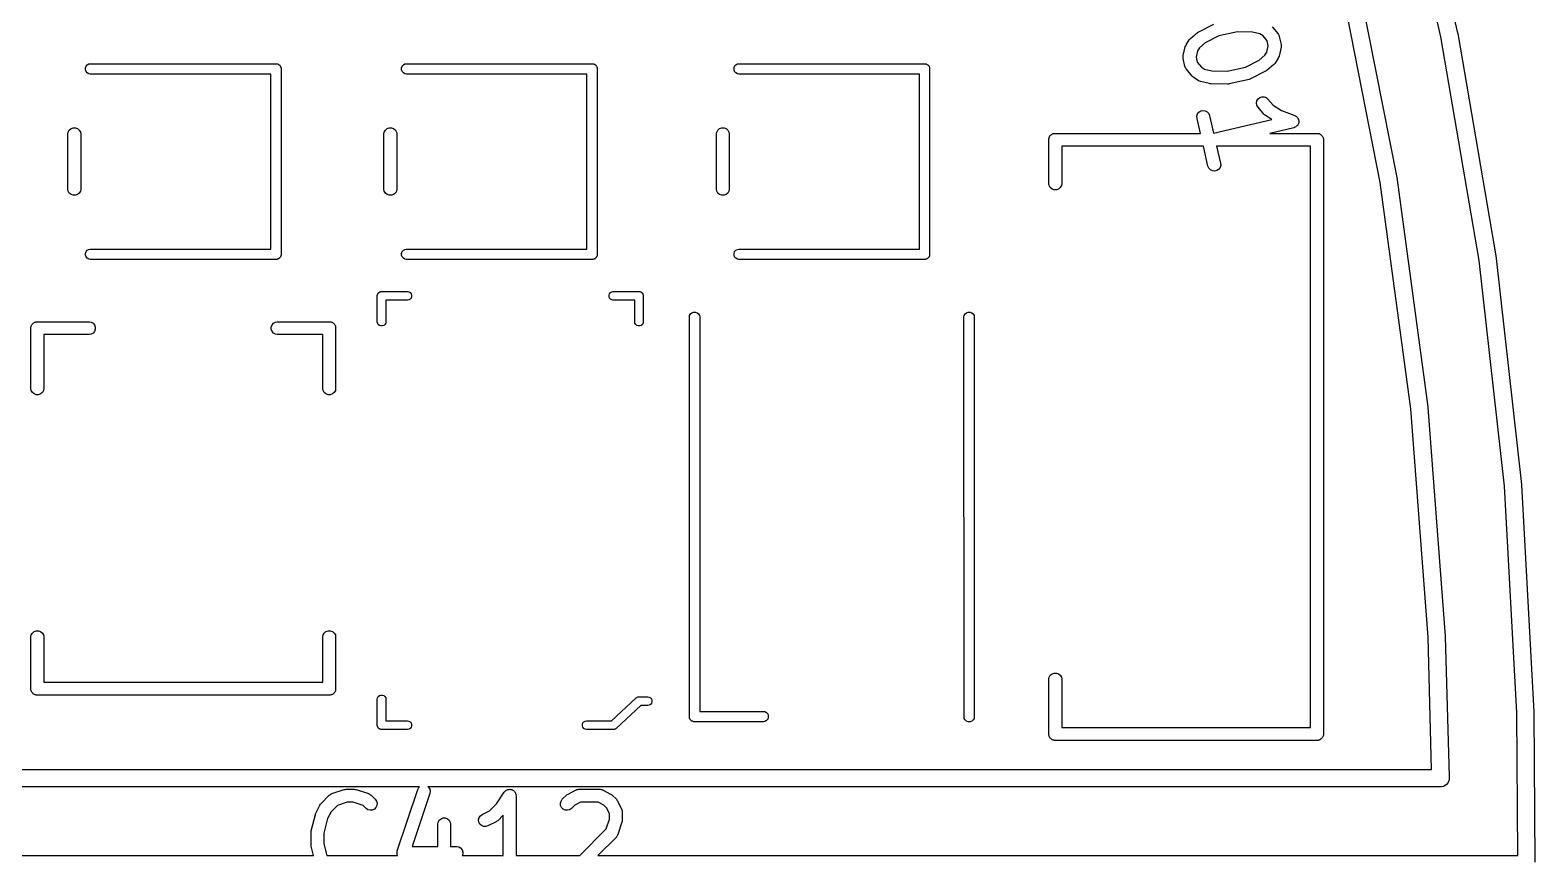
# Model space of a CAD drawing. Extents: x 124.8 to 165.4, y -111.5 to -63.1.
# Drawn here: x 147.82 to 165.35, y -99.82 to -90.16 of the extents above; entities that cross this region are included whole.
import ezdxf

# ---------------------------------------------------------------- set-up
doc = ezdxf.new("R2010")
doc.units = 0
doc.header["$MEASUREMENT"] = 0
doc.layers.add('BLACK', color=7, linetype='CONTINUOUS')

msp = doc.modelspace()

# ---------------------------------------------------------------- linework, layer by layer
at = {"layer": 'BLACK', "linetype": 'CONTINUOUS'}
for p, q in [((164.259, -90.2406), (163.813, -88.3102)), ((164.008, -88.2652), (164.454, -90.1983)), ((163.551, -91.9357), (163.037, -89.3216)), ((163.233, -89.2802), (163.748, -91.9)), ((161.438, -90.1825), (161.613, -90.0932)), ((161.29, -90.3345), (161.326, -90.2774)), ((161.326, -90.2774), (161.334, -90.2685)), ((161.334, -90.2685), (161.342, -90.2593)), ((161.342, -90.2593), (161.424, -90.1915)), ((161.424, -90.1915), (161.431, -90.1874)), ((161.431, -90.1874), (161.438, -90.1825)), ((161.673, -90.2311), (161.513, -90.3124)), ((161.887, -90.1816), (161.673, -90.2311)), ((162.065, -90.1849), (161.887, -90.1816)), ((162.149, -90.2051), (162.065, -90.1849)), ((162.186, -90.2279), (162.149, -90.2051)), ((162.234, -90.2869), (162.186, -90.2279)), ((162.248, -90.3452), (162.234, -90.2869)), ((162.293, -90.1229), (162.361, -90.205)), ((162.361, -90.205), (162.363, -90.2088)), ((162.363, -90.2088), (162.366, -90.2119)), ((162.366, -90.2119), (162.37, -90.22)), ((162.37, -90.22), (162.374, -90.2277)), ((162.374, -90.2277), (162.375, -90.2319)), ((162.375, -90.2319), (162.376, -90.2359)), ((162.376, -90.2359), (162.398, -90.3287)), ((164.705, -92.8461), (164.259, -90.2406)), ((164.454, -90.1983), (164.455, -90.2014)), ((164.455, -90.2014), (164.455, -90.2027)), ((164.455, -90.2027), (164.455, -90.204)), ((164.455, -90.204), (164.902, -92.8152)), ((161.255, -90.4686), (161.256, -90.4645)), ((161.255, -90.4774), (161.255, -90.4686)), ((161.256, -90.4601), (161.281, -90.3566)), ((161.256, -90.4645), (161.256, -90.4601)), ((161.281, -90.3566), (161.286, -90.3456)), ((161.286, -90.3456), (161.29, -90.3345)), ((161.424, -90.4037), (161.406, -90.4781)), ((161.447, -90.3672), (161.424, -90.4037)), ((161.513, -90.3124), (161.447, -90.3672)), ((162.141, -90.511), (162.207, -90.4561)), ((162.207, -90.4561), (162.23, -90.4197)), ((162.23, -90.4197), (162.248, -90.3452)), ((162.373, -90.4667), (162.368, -90.4777)), ((162.398, -90.3632), (162.373, -90.4667)), ((162.398, -90.3287), (162.398, -90.333)), ((162.398, -90.333), (162.399, -90.3372)), ((162.399, -90.3547), (162.398, -90.3589)), ((162.398, -90.3589), (162.398, -90.3632)), ((162.399, -90.3372), (162.399, -90.346)), ((162.399, -90.346), (162.399, -90.3547)), ((148.467, -90.6039), (148.474, -90.584)), ((148.467, -90.6251), (148.467, -90.6039)), ((148.474, -90.645), (148.467, -90.6251)), ((148.474, -90.584), (148.487, -90.5678)), ((148.487, -90.6612), (148.474, -90.645)), ((148.487, -90.5678), (148.506, -90.5572)), ((148.506, -90.5572), (148.521, -90.5545)), ((148.521, -90.5545), (150.691, -90.5545)), ((150.691, -90.5545), (150.696, -90.5545)), ((150.691, -90.5545), (150.691, -90.5545)), ((150.696, -90.5545), (150.701, -90.5563)), ((150.701, -90.5563), (150.706, -90.5572)), ((150.706, -90.5572), (150.711, -90.5599)), ((150.711, -90.5599), (150.716, -90.5617)), ((150.716, -90.5617), (150.72, -90.5652)), ((150.72, -90.5652), (150.725, -90.5678)), ((150.725, -90.5678), (150.728, -90.5719)), ((150.728, -90.5719), (150.732, -90.5753)), ((150.732, -90.5753), (150.735, -90.58)), ((150.735, -90.58), (150.738, -90.584)), ((150.738, -90.584), (150.74, -90.589)), ((150.74, -90.589), (150.743, -90.5937)), ((150.743, -90.5937), (150.744, -90.5989)), ((150.744, -90.5989), (150.745, -90.6039)), ((150.745, -90.6039), (150.745, -90.6092)), ((150.745, -90.6092), (150.745, -90.6093)), ((150.745, -90.6093), (150.745, -92.7787)), ((152.15, -90.6039), (152.157, -90.584)), ((152.15, -90.6251), (152.15, -90.6039)), ((152.157, -90.645), (152.15, -90.6251)), ((152.157, -90.584), (152.17, -90.5678)), ((152.17, -90.6612), (152.157, -90.645)), ((152.17, -90.5678), (152.189, -90.5572)), ((152.189, -90.5572), (152.204, -90.5545)), ((152.204, -90.5545), (154.374, -90.5545)), ((154.374, -90.5545), (154.379, -90.5545)), ((154.374, -90.5545), (154.374, -90.5545)), ((154.379, -90.5545), (154.384, -90.5563)), ((154.384, -90.5563), (154.389, -90.5572)), ((154.389, -90.5572), (154.394, -90.5599)), ((154.394, -90.5599), (154.399, -90.5617)), ((154.399, -90.5617), (154.403, -90.5652)), ((154.403, -90.5652), (154.408, -90.5678)), ((154.408, -90.5678), (154.411, -90.5719)), ((154.411, -90.5719), (154.415, -90.5753)), ((154.415, -90.5753), (154.418, -90.58)), ((154.418, -90.58), (154.421, -90.584)), ((154.421, -90.584), (154.423, -90.589)), ((154.423, -90.589), (154.426, -90.5937)), ((154.426, -90.5937), (154.427, -90.5989)), ((154.427, -90.5989), (154.428, -90.6039)), ((154.428, -90.6039), (154.428, -90.6092)), ((154.428, -90.6092), (154.428, -90.6093)), ((154.428, -90.6093), (154.428, -92.7787)), ((156.023, -90.6039), (156.03, -90.584)), ((156.023, -90.6251), (156.023, -90.6039)), ((156.03, -90.645), (156.023, -90.6251)), ((156.03, -90.584), (156.044, -90.5678)), ((156.044, -90.6612), (156.03, -90.645)), ((156.044, -90.5678), (156.062, -90.5572)), ((156.062, -90.5572), (156.078, -90.5545)), ((156.078, -90.5545), (158.247, -90.5545)), ((158.247, -90.5545), (158.253, -90.5545)), ((158.247, -90.5545), (158.247, -90.5545)), ((158.253, -90.5545), (158.258, -90.5563)), ((158.258, -90.5563), (158.263, -90.5572)), ((158.263, -90.5572), (158.267, -90.5599)), ((158.267, -90.5599), (158.272, -90.5617)), ((158.272, -90.5617), (158.277, -90.5652)), ((158.277, -90.5652), (158.281, -90.5678)), ((158.281, -90.5678), (158.285, -90.5719)), ((158.285, -90.5719), (158.289, -90.5753)), ((158.289, -90.5753), (158.291, -90.58)), ((158.291, -90.58), (158.295, -90.584)), ((158.295, -90.584), (158.297, -90.589)), ((158.297, -90.589), (158.299, -90.5937)), ((158.299, -90.5937), (158.3, -90.5989)), ((158.3, -90.5989), (158.302, -90.6039)), ((158.302, -90.6039), (158.302, -90.6092)), ((158.302, -90.6092), (158.302, -90.6093)), ((158.302, -90.6093), (158.302, -92.7787)), ((161.255, -90.4861), (161.255, -90.4774)), ((161.256, -90.4903), (161.255, -90.4861)), ((161.256, -90.4946), (161.256, -90.4903)), ((161.277, -90.5874), (161.256, -90.4946)), ((161.279, -90.5914), (161.277, -90.5874)), ((161.28, -90.5957), (161.279, -90.5914)), ((161.284, -90.6033), (161.28, -90.5957)), ((161.288, -90.6114), (161.284, -90.6033)), ((161.291, -90.6145), (161.288, -90.6114)), ((161.293, -90.6183), (161.291, -90.6145)), ((161.36, -90.7004), (161.293, -90.6183)), ((161.406, -90.4781), (161.42, -90.5364)), ((161.42, -90.5364), (161.468, -90.5955)), ((161.468, -90.5955), (161.505, -90.6183)), ((161.505, -90.6183), (161.589, -90.6384)), ((161.589, -90.6384), (161.767, -90.6417)), ((161.767, -90.6417), (161.981, -90.5923)), ((161.981, -90.5923), (162.141, -90.511)), ((162.216, -90.6408), (162.041, -90.7301)), ((162.223, -90.6359), (162.216, -90.6408)), ((162.23, -90.6318), (162.223, -90.6359)), ((162.312, -90.564), (162.23, -90.6318)), ((162.32, -90.5549), (162.312, -90.564)), ((162.328, -90.546), (162.32, -90.5549)), ((162.363, -90.4888), (162.328, -90.546)), ((162.368, -90.4777), (162.363, -90.4888)), ((148.506, -90.6718), (148.487, -90.6612)), ((148.521, -90.6745), (148.506, -90.6718)), ((150.625, -90.6745), (148.521, -90.6745)), ((150.626, -92.7135), (150.625, -90.6745)), ((152.189, -90.6718), (152.17, -90.6612)), ((152.204, -90.6745), (152.189, -90.6718)), ((154.308, -90.6745), (152.204, -90.6745)), ((154.309, -92.7135), (154.308, -90.6745)), ((156.062, -90.6718), (156.044, -90.6612)), ((156.078, -90.6745), (156.062, -90.6718)), ((158.182, -90.6745), (156.078, -90.6745)), ((158.182, -92.7135), (158.182, -90.6745)), ((161.37, -90.7082), (161.36, -90.7004)), ((161.379, -90.7162), (161.37, -90.7082)), ((161.436, -90.7519), (161.379, -90.7162)), ((161.447, -90.7564), (161.436, -90.7519)), ((161.458, -90.7612), (161.447, -90.7564)), ((161.561, -90.7862), (161.458, -90.7612)), ((161.57, -90.7867), (161.561, -90.7862)), ((161.578, -90.7883), (161.57, -90.7867)), ((161.774, -90.7918), (161.578, -90.7883)), ((161.783, -90.7904), (161.774, -90.7918)), ((161.792, -90.7899), (161.783, -90.7904)), ((162.024, -90.7364), (161.792, -90.7899)), ((162.033, -90.7328), (162.024, -90.7364)), ((162.041, -90.7301), (162.033, -90.7328)), ((162.111, -91.0125), (162.115, -90.9869)), ((162.115, -90.9869), (162.129, -90.9644)), ((162.129, -90.9644), (162.149, -90.9478)), ((162.149, -90.9478), (162.173, -90.9391)), ((162.173, -90.9391), (162.199, -90.9393)), ((162.199, -90.9393), (162.224, -90.9484)), ((162.224, -90.9484), (162.244, -90.9653)), ((162.244, -90.9653), (162.304, -91.038)), ((161.415, -91.1646), (161.423, -91.1397)), ((161.417, -91.1906), (161.415, -91.1646)), ((161.423, -91.1397), (161.439, -91.1189)), ((161.439, -91.1189), (161.46, -91.1047)), ((161.46, -91.1047), (161.486, -91.0988)), ((161.486, -91.0988), (161.512, -91.102)), ((161.512, -91.102), (161.535, -91.1138)), ((161.535, -91.1138), (161.553, -91.1329)), ((161.553, -91.1329), (161.563, -91.1568)), ((161.563, -91.1568), (161.61, -91.3622)), ((162.115, -91.0382), (162.111, -91.0125)), ((162.128, -91.0608), (162.115, -91.0382)), ((162.196, -91.1429), (162.128, -91.0608)), ((162.205, -91.1507), (162.196, -91.1429)), ((162.214, -91.1587), (162.205, -91.1507)), ((162.289, -91.2055), (162.214, -91.1587)), ((162.304, -91.038), (162.401, -91.099)), ((162.401, -91.099), (162.555, -91.157)), ((162.555, -91.157), (162.558, -91.1591)), ((162.558, -91.1591), (162.562, -91.1603)), ((162.562, -91.1603), (162.57, -91.1657)), ((162.57, -91.1657), (162.577, -91.1703)), ((162.577, -91.1703), (162.58, -91.1735)), ((148.264, -91.3505), (148.278, -91.3275)), ((148.278, -91.3275), (148.298, -91.3105)), ((148.298, -91.3105), (148.323, -91.3015)), ((148.323, -91.3015), (148.349, -91.3015)), ((148.349, -91.3015), (148.374, -91.3105)), ((148.374, -91.3105), (148.394, -91.3275)), ((148.394, -91.3275), (148.408, -91.3505)), ((151.947, -91.3505), (151.961, -91.3275)), ((151.961, -91.3275), (151.981, -91.3105)), ((151.981, -91.3105), (152.006, -91.3015)), ((152.006, -91.3015), (152.032, -91.3015)), ((152.032, -91.3015), (152.057, -91.3105)), ((152.057, -91.3105), (152.077, -91.3275)), ((152.077, -91.3275), (152.091, -91.3505)), ((155.821, -91.3505), (155.834, -91.3275)), ((155.834, -91.3275), (155.854, -91.3105)), ((155.854, -91.3105), (155.879, -91.3015)), ((155.879, -91.3015), (155.906, -91.3015)), ((155.906, -91.3015), (155.931, -91.3105)), ((155.931, -91.3105), (155.951, -91.3275)), ((155.951, -91.3275), (155.964, -91.3505)), ((161.457, -91.365), (161.417, -91.1906)), ((161.61, -91.3622), (162.289, -91.2055)), ((162.545, -91.3002), (162.265, -91.365)), ((162.549, -91.2986), (162.545, -91.3002)), ((162.553, -91.2979), (162.549, -91.2986)), ((162.561, -91.2936), (162.553, -91.2979)), ((162.569, -91.2901), (162.561, -91.2936)), ((162.572, -91.2872), (162.569, -91.2901)), ((162.576, -91.2852), (162.572, -91.2872)), ((162.582, -91.2784), (162.576, -91.2852)), ((162.58, -91.1735), (162.583, -91.176)), ((162.588, -91.2723), (162.582, -91.2784)), ((162.583, -91.176), (162.588, -91.1835)), ((162.588, -91.1835), (162.594, -91.1904)), ((162.59, -91.2686), (162.588, -91.2723)), ((162.593, -91.2654), (162.59, -91.2686)), ((162.596, -91.2571), (162.593, -91.2654)), ((162.594, -91.1904), (162.595, -91.1944)), ((162.595, -91.1944), (162.597, -91.1979)), ((162.6, -91.2491), (162.596, -91.2571)), ((162.597, -91.1979), (162.599, -91.2066)), ((162.599, -91.2066), (162.602, -91.215)), ((162.601, -91.245), (162.6, -91.2491)), ((162.602, -91.2411), (162.601, -91.245)), ((162.602, -91.215), (162.602, -91.2192)), ((162.602, -91.2192), (162.603, -91.2232)), ((162.603, -91.2232), (162.602, -91.2321)), ((162.602, -91.2321), (162.602, -91.2411)), ((148.261, -91.3699), (148.264, -91.3505)), ((148.261, -92.0181), (148.261, -91.3699)), ((148.408, -91.3505), (148.411, -91.3699)), ((148.411, -91.3699), (148.411, -92.0181)), ((151.944, -91.3699), (151.947, -91.3505)), ((151.944, -92.0181), (151.944, -91.3699)), ((152.091, -91.3505), (152.094, -91.3699)), ((152.094, -91.3699), (152.094, -92.0181)), ((155.817, -91.3699), (155.821, -91.3505)), ((155.818, -92.0181), (155.817, -91.3699)), ((155.964, -91.3505), (155.968, -91.3699)), ((155.968, -91.3699), (155.968, -92.0181)), ((159.691, -91.4268), (159.693, -91.4205)), ((159.691, -91.4334), (159.691, -91.4268)), ((159.691, -91.9546), (159.691, -91.4334)), ((159.693, -91.4205), (159.694, -91.414)), ((159.694, -91.414), (159.698, -91.4082)), ((159.698, -91.4082), (159.7, -91.4019)), ((159.7, -91.4019), (159.704, -91.3968)), ((159.704, -91.3968), (159.708, -91.391)), ((159.708, -91.391), (159.713, -91.3868)), ((159.713, -91.3868), (159.717, -91.3817)), ((159.717, -91.3817), (159.723, -91.3783)), ((159.723, -91.3783), (159.728, -91.374)), ((159.728, -91.374), (159.734, -91.3718)), ((159.734, -91.3718), (159.74, -91.3684)), ((159.74, -91.3684), (159.747, -91.3673)), ((159.747, -91.3673), (159.753, -91.365)), ((159.753, -91.365), (159.759, -91.365)), ((159.759, -91.365), (159.759, -91.365)), ((159.759, -91.365), (161.457, -91.365)), ((161.492, -91.515), (159.841, -91.515)), ((159.841, -91.515), (159.841, -91.9546)), ((161.545, -91.7474), (161.492, -91.515)), ((162.739, -91.515), (161.645, -91.515)), ((161.645, -91.515), (161.691, -91.7136)), ((162.265, -91.365), (162.821, -91.365)), ((162.739, -98.2865), (162.739, -91.515)), ((162.821, -91.365), (162.821, -91.365)), ((162.821, -91.365), (162.827, -91.365)), ((162.827, -91.365), (162.833, -91.3673)), ((162.833, -91.3673), (162.84, -91.3684)), ((162.84, -91.3684), (162.846, -91.3718)), ((162.846, -91.3718), (162.852, -91.374)), ((162.852, -91.374), (162.857, -91.3783)), ((162.857, -91.3783), (162.863, -91.3817)), ((162.863, -91.3817), (162.867, -91.3868)), ((162.867, -91.3868), (162.872, -91.391)), ((162.872, -91.391), (162.876, -91.3968)), ((162.876, -91.3968), (162.88, -91.4019)), ((162.88, -91.4019), (162.882, -91.4082)), ((162.882, -91.4082), (162.886, -91.414)), ((162.886, -91.414), (162.887, -91.4205)), ((162.887, -91.4205), (162.889, -91.4268)), ((162.889, -91.4268), (162.889, -91.4334)), ((162.889, -91.4334), (162.889, -91.4334)), ((162.889, -91.4334), (162.889, -98.3681)), ((161.555, -91.7714), (161.545, -91.7474)), ((161.573, -91.7904), (161.555, -91.7714)), ((161.596, -91.8022), (161.573, -91.7904)), ((161.622, -91.8054), (161.596, -91.8022)), ((161.648, -91.7995), (161.622, -91.8054)), ((161.669, -91.7854), (161.648, -91.7995)), ((161.685, -91.7646), (161.669, -91.7854)), ((161.693, -91.7396), (161.685, -91.7646)), ((161.691, -91.7136), (161.693, -91.7396)), ((148.264, -92.0375), (148.261, -92.0181)), ((148.278, -92.0605), (148.264, -92.0375)), ((148.408, -92.0375), (148.394, -92.0605)), ((148.411, -92.0181), (148.408, -92.0375)), ((151.947, -92.0375), (151.944, -92.0181)), ((151.961, -92.0605), (151.947, -92.0375)), ((152.091, -92.0375), (152.077, -92.0605)), ((152.094, -92.0181), (152.091, -92.0375)), ((155.821, -92.0375), (155.818, -92.0181)), ((155.834, -92.0605), (155.821, -92.0375)), ((155.964, -92.0375), (155.951, -92.0605)), ((155.968, -92.0181), (155.964, -92.0375)), ((159.694, -91.974), (159.691, -91.9546)), ((159.708, -91.997), (159.694, -91.974)), ((159.728, -92.014), (159.708, -91.997)), ((159.753, -92.023), (159.728, -92.014)), ((159.779, -92.023), (159.753, -92.023)), ((159.804, -92.014), (159.779, -92.023)), ((159.824, -91.997), (159.804, -92.014)), ((159.838, -91.974), (159.824, -91.997)), ((159.841, -91.9546), (159.838, -91.974)), ((163.909, -94.5756), (163.551, -91.9357)), ((163.748, -91.9), (163.749, -91.9055)), ((163.749, -91.9055), (163.749, -91.9057)), ((163.749, -91.9057), (163.749, -91.9059)), ((163.749, -91.9059), (164.107, -94.5517)), ((148.298, -92.0775), (148.278, -92.0605)), ((148.323, -92.0865), (148.298, -92.0775)), ((148.349, -92.0865), (148.323, -92.0865)), ((148.374, -92.0775), (148.349, -92.0865)), ((148.394, -92.0605), (148.374, -92.0775)), ((151.981, -92.0775), (151.961, -92.0605)), ((152.006, -92.0865), (151.981, -92.0775)), ((152.032, -92.0865), (152.006, -92.0865)), ((152.057, -92.0775), (152.032, -92.0865)), ((152.077, -92.0605), (152.057, -92.0775)), ((155.854, -92.0775), (155.834, -92.0605)), ((155.879, -92.0865), (155.854, -92.0775)), ((155.906, -92.0865), (155.879, -92.0865)), ((155.931, -92.0775), (155.906, -92.0865)), ((155.951, -92.0605), (155.931, -92.0775)), ((148.467, -92.7629), (148.474, -92.743)), ((148.474, -92.743), (148.487, -92.7268)), ((148.487, -92.7268), (148.506, -92.7162)), ((148.506, -92.7162), (148.521, -92.7135)), ((148.521, -92.7135), (150.626, -92.7135)), ((152.15, -92.7629), (152.157, -92.743)), ((152.157, -92.743), (152.17, -92.7268)), ((152.17, -92.7268), (152.189, -92.7162)), ((152.189, -92.7162), (152.204, -92.7135)), ((152.204, -92.7135), (154.309, -92.7135)), ((156.023, -92.7629), (156.03, -92.743)), ((156.03, -92.743), (156.044, -92.7268)), ((156.044, -92.7268), (156.062, -92.7162)), ((156.062, -92.7162), (156.078, -92.7135)), ((156.078, -92.7135), (158.182, -92.7135)), ((148.467, -92.7841), (148.467, -92.7629)), ((148.474, -92.804), (148.467, -92.7841)), ((148.487, -92.8202), (148.474, -92.804)), ((148.506, -92.8308), (148.487, -92.8202)), ((148.521, -92.8335), (148.506, -92.8308)), ((150.691, -92.8335), (148.521, -92.8335)), ((150.696, -92.8335), (150.691, -92.8335)), ((150.691, -92.8335), (150.691, -92.8335)), ((150.701, -92.8317), (150.696, -92.8335)), ((150.706, -92.8308), (150.701, -92.8317)), ((150.711, -92.8281), (150.706, -92.8308)), ((150.716, -92.8263), (150.711, -92.8281)), ((150.72, -92.8228), (150.716, -92.8263)), ((150.725, -92.8202), (150.72, -92.8228)), ((150.728, -92.8161), (150.725, -92.8202)), ((150.732, -92.8127), (150.728, -92.8161)), ((150.735, -92.808), (150.732, -92.8127)), ((150.738, -92.804), (150.735, -92.808)), ((150.74, -92.799), (150.738, -92.804)), ((150.743, -92.7943), (150.74, -92.799)), ((150.744, -92.7891), (150.743, -92.7943)), ((150.745, -92.7841), (150.744, -92.7891)), ((150.745, -92.7787), (150.745, -92.7788)), ((150.745, -92.7788), (150.745, -92.7841)), ((152.15, -92.7841), (152.15, -92.7629)), ((152.157, -92.804), (152.15, -92.7841)), ((152.17, -92.8202), (152.157, -92.804)), ((152.189, -92.8308), (152.17, -92.8202)), ((152.204, -92.8335), (152.189, -92.8308)), ((154.374, -92.8335), (152.204, -92.8335)), ((154.379, -92.8335), (154.374, -92.8335)), ((154.374, -92.8335), (154.374, -92.8335)), ((154.384, -92.8317), (154.379, -92.8335)), ((154.389, -92.8308), (154.384, -92.8317)), ((154.394, -92.8281), (154.389, -92.8308)), ((154.399, -92.8263), (154.394, -92.8281)), ((154.403, -92.8228), (154.399, -92.8263)), ((154.408, -92.8202), (154.403, -92.8228)), ((154.411, -92.8161), (154.408, -92.8202)), ((154.415, -92.8127), (154.411, -92.8161)), ((154.418, -92.808), (154.415, -92.8127)), ((154.421, -92.804), (154.418, -92.808)), ((154.423, -92.799), (154.421, -92.804)), ((154.426, -92.7943), (154.423, -92.799)), ((154.427, -92.7891), (154.426, -92.7943)), ((154.428, -92.7841), (154.427, -92.7891)), ((154.428, -92.7787), (154.428, -92.7788)), ((154.428, -92.7788), (154.428, -92.7841)), ((156.023, -92.7841), (156.023, -92.7629)), ((156.03, -92.804), (156.023, -92.7841)), ((156.044, -92.8202), (156.03, -92.804)), ((156.062, -92.8308), (156.044, -92.8202)), ((156.078, -92.8335), (156.062, -92.8308)), ((158.247, -92.8335), (156.078, -92.8335)), ((158.253, -92.8335), (158.247, -92.8335)), ((158.247, -92.8335), (158.247, -92.8335)), ((158.258, -92.8317), (158.253, -92.8335)), ((158.263, -92.8308), (158.258, -92.8317)), ((158.267, -92.8281), (158.263, -92.8308)), ((158.272, -92.8263), (158.267, -92.8281)), ((158.277, -92.8228), (158.272, -92.8263)), ((158.281, -92.8202), (158.277, -92.8228)), ((158.285, -92.8161), (158.281, -92.8202)), ((158.289, -92.8127), (158.285, -92.8161)), ((158.291, -92.808), (158.289, -92.8127)), ((158.295, -92.804), (158.291, -92.808)), ((158.297, -92.799), (158.295, -92.804)), ((158.299, -92.7943), (158.297, -92.799)), ((158.3, -92.7891), (158.299, -92.7943)), ((158.302, -92.7841), (158.3, -92.7891)), ((158.302, -92.7787), (158.302, -92.7788)), ((158.302, -92.7788), (158.302, -92.7841)), ((165, -95.4729), (164.705, -92.8461)), ((164.902, -92.8152), (164.903, -92.8183)), ((164.903, -92.8183), (164.903, -92.8196)), ((164.903, -92.8196), (164.903, -92.8209)), ((164.903, -92.8209), (165.199, -95.4535)), ((151.866, -93.2492), (151.868, -93.245)), ((151.866, -93.2536), (151.866, -93.2492)), ((151.866, -93.5624), (151.866, -93.2536)), ((151.868, -93.2406), (151.871, -93.2368)), ((151.868, -93.245), (151.868, -93.2406)), ((151.871, -93.2368), (151.872, -93.2326)), ((151.872, -93.2326), (151.875, -93.2292)), ((151.875, -93.2292), (151.877, -93.2254)), ((151.877, -93.2254), (151.881, -93.2225)), ((151.881, -93.2225), (151.883, -93.2191)), ((151.883, -93.2191), (151.887, -93.2169)), ((151.887, -93.2169), (151.891, -93.214)), ((151.891, -93.214), (151.895, -93.2125)), ((151.895, -93.2125), (151.899, -93.2103)), ((151.899, -93.2103), (151.903, -93.2095)), ((151.903, -93.2095), (151.907, -93.208)), ((151.907, -93.208), (152.22, -93.208)), ((152.22, -93.208), (152.233, -93.2103)), ((152.233, -93.2103), (152.249, -93.2191)), ((152.249, -93.2191), (152.26, -93.2326)), ((152.26, -93.2326), (152.266, -93.2492)), ((152.266, -93.2668), (152.26, -93.2834)), ((152.266, -93.2492), (152.266, -93.2668)), ((154.566, -93.2492), (154.572, -93.2326)), ((154.566, -93.2668), (154.566, -93.2492)), ((154.572, -93.2834), (154.566, -93.2668)), ((154.572, -93.2326), (154.583, -93.2191)), ((154.583, -93.2191), (154.599, -93.2103)), ((154.599, -93.2103), (154.612, -93.208)), ((154.612, -93.208), (154.925, -93.208)), ((154.925, -93.208), (154.929, -93.2095)), ((154.929, -93.2095), (154.933, -93.2103)), ((154.933, -93.2103), (154.937, -93.2125)), ((154.937, -93.2125), (154.941, -93.214)), ((154.941, -93.214), (154.945, -93.2169)), ((154.945, -93.2169), (154.949, -93.2191)), ((154.949, -93.2191), (154.951, -93.2225)), ((154.951, -93.2225), (154.955, -93.2254)), ((154.955, -93.2254), (154.957, -93.2292)), ((154.957, -93.2292), (154.96, -93.2326)), ((154.96, -93.2326), (154.961, -93.2368)), ((154.961, -93.2368), (154.964, -93.2406)), ((154.964, -93.2406), (154.964, -93.245)), ((154.964, -93.245), (154.966, -93.2492)), ((154.966, -93.2492), (154.966, -93.5624)), ((152.22, -93.308), (151.966, -93.308)), ((151.966, -93.308), (151.966, -93.5624)), ((152.233, -93.3057), (152.22, -93.308)), ((152.249, -93.2969), (152.233, -93.3057)), ((152.26, -93.2834), (152.249, -93.2969)), ((154.583, -93.2969), (154.572, -93.2834)), ((154.599, -93.3057), (154.583, -93.2969)), ((154.612, -93.308), (154.599, -93.3057)), ((154.866, -93.308), (154.612, -93.308)), ((154.866, -93.5624), (154.866, -93.308)), ((155.532, -93.4552), (155.552, -93.448)), ((155.552, -93.448), (155.573, -93.448)), ((155.573, -93.448), (155.593, -93.4552)), ((158.732, -93.4552), (158.752, -93.448)), ((158.752, -93.448), (158.773, -93.448)), ((158.773, -93.448), (158.793, -93.4552)), ((147.831, -93.6208), (147.833, -93.6145)), ((147.831, -93.6274), (147.831, -93.6208)), ((147.833, -93.6145), (147.834, -93.608)), ((147.834, -93.608), (147.838, -93.6022)), ((147.838, -93.6022), (147.84, -93.5959)), ((147.84, -93.5959), (147.844, -93.5908)), ((147.844, -93.5908), (147.848, -93.585)), ((147.848, -93.585), (147.853, -93.5808)), ((147.853, -93.5808), (147.857, -93.5757)), ((147.857, -93.5757), (147.863, -93.5723)), ((147.863, -93.5723), (147.868, -93.568)), ((147.868, -93.568), (147.874, -93.5658)), ((147.874, -93.5658), (147.88, -93.5624)), ((147.88, -93.5624), (147.887, -93.5613)), ((147.887, -93.5613), (147.893, -93.559)), ((147.893, -93.559), (147.899, -93.559)), ((147.899, -93.559), (147.899, -93.559)), ((147.899, -93.559), (148.513, -93.559)), ((148.513, -93.559), (148.532, -93.5624)), ((148.532, -93.5624), (148.555, -93.5757)), ((148.555, -93.5757), (148.572, -93.5959)), ((148.572, -93.5959), (148.581, -93.6208)), ((148.581, -93.6208), (148.581, -93.6472)), ((150.631, -93.6208), (150.64, -93.5959)), ((150.631, -93.6472), (150.631, -93.6208)), ((150.64, -93.5959), (150.657, -93.5757)), ((150.657, -93.5757), (150.68, -93.5624)), ((150.68, -93.5624), (150.699, -93.559)), ((150.699, -93.559), (151.313, -93.559)), ((151.313, -93.559), (151.319, -93.559)), ((151.313, -93.559), (151.313, -93.559)), ((151.319, -93.559), (151.325, -93.5613)), ((151.325, -93.5613), (151.332, -93.5624)), ((151.332, -93.5624), (151.338, -93.5658)), ((151.338, -93.5658), (151.344, -93.568)), ((151.344, -93.568), (151.349, -93.5723)), ((151.349, -93.5723), (151.355, -93.5757)), ((151.355, -93.5757), (151.359, -93.5808)), ((151.359, -93.5808), (151.364, -93.585)), ((151.364, -93.585), (151.368, -93.5908)), ((151.368, -93.5908), (151.372, -93.5959)), ((151.372, -93.5959), (151.374, -93.6022)), ((151.374, -93.6022), (151.378, -93.608)), ((151.378, -93.608), (151.379, -93.6145)), ((151.379, -93.6145), (151.381, -93.6208)), ((151.381, -93.6208), (151.381, -93.6274)), ((151.868, -93.5754), (151.866, -93.5624)), ((151.877, -93.5906), (151.868, -93.5754)), ((151.891, -93.602), (151.877, -93.5906)), ((151.907, -93.608), (151.891, -93.602)), ((151.925, -93.608), (151.907, -93.608)), ((151.941, -93.602), (151.925, -93.608)), ((151.955, -93.5906), (151.941, -93.602)), ((151.964, -93.5754), (151.955, -93.5906)), ((151.966, -93.5624), (151.964, -93.5754)), ((154.868, -93.5754), (154.866, -93.5624)), ((154.877, -93.5906), (154.868, -93.5754)), ((154.891, -93.602), (154.877, -93.5906)), ((154.907, -93.608), (154.891, -93.602)), ((154.925, -93.608), (154.907, -93.608)), ((154.941, -93.602), (154.925, -93.608)), ((154.955, -93.5906), (154.941, -93.602)), ((154.964, -93.5754), (154.955, -93.5906)), ((154.966, -93.5624), (154.964, -93.5754)), ((155.502, -93.5028), (155.505, -93.4872)), ((155.503, -98.1474), (155.502, -93.5028)), ((155.505, -93.4872), (155.516, -93.4688)), ((155.516, -93.4688), (155.532, -93.4552)), ((155.593, -93.4552), (155.609, -93.4688)), ((155.609, -93.4688), (155.62, -93.4872)), ((155.62, -93.4872), (155.623, -93.5028)), ((155.623, -93.5028), (155.623, -98.098)), ((158.702, -93.5028), (158.705, -93.4872)), ((158.703, -98.1632), (158.702, -93.5028)), ((158.705, -93.4872), (158.716, -93.4688)), ((158.716, -93.4688), (158.732, -93.4552)), ((158.793, -93.4552), (158.809, -93.4688)), ((158.809, -93.4688), (158.82, -93.4872)), ((158.82, -93.4872), (158.822, -93.5028)), ((158.822, -93.5028), (158.822, -98.1632)), ((147.831, -94.3406), (147.831, -93.6274)), ((147.831, -93.6274), (147.831, -93.6274)), ((148.513, -93.709), (147.981, -93.709)), ((147.981, -93.709), (147.981, -94.3406)), ((148.532, -93.7056), (148.513, -93.709)), ((148.555, -93.6923), (148.532, -93.7056)), ((148.572, -93.6721), (148.555, -93.6923)), ((148.581, -93.6472), (148.572, -93.6721)), ((150.64, -93.6721), (150.631, -93.6472)), ((150.657, -93.6923), (150.64, -93.6721)), ((150.68, -93.7056), (150.657, -93.6923)), ((150.699, -93.709), (150.68, -93.7056)), ((151.231, -93.709), (150.699, -93.709)), ((151.231, -94.3406), (151.231, -93.709)), ((151.381, -93.6274), (151.381, -93.6274)), ((151.381, -93.6274), (151.381, -94.3406)), ((147.834, -94.36), (147.831, -94.3406)), ((147.848, -94.383), (147.834, -94.36)), ((147.868, -94.4), (147.848, -94.383)), ((147.893, -94.409), (147.868, -94.4)), ((147.919, -94.409), (147.893, -94.409)), ((147.944, -94.4), (147.919, -94.409)), ((147.964, -94.383), (147.944, -94.4)), ((147.978, -94.36), (147.964, -94.383)), ((147.981, -94.3406), (147.978, -94.36)), ((151.234, -94.36), (151.231, -94.3406)), ((151.248, -94.383), (151.234, -94.36)), ((151.268, -94.4), (151.248, -94.383)), ((151.293, -94.409), (151.268, -94.4)), ((151.319, -94.409), (151.293, -94.409)), ((151.344, -94.4), (151.319, -94.409)), ((151.364, -94.383), (151.344, -94.4)), ((151.378, -94.36), (151.364, -94.383)), ((151.381, -94.3406), (151.378, -94.36)), ((164.109, -97.2326), (163.909, -94.5756)), ((164.107, -94.5517), (164.108, -94.5572)), ((164.108, -94.5572), (164.108, -94.5574)), ((164.108, -94.5574), (164.108, -94.5576)), ((164.108, -94.5576), (164.309, -97.22)), ((165.143, -98.1129), (165, -95.4729)), ((165.199, -95.4535), (165.199, -95.4566)), ((165.199, -95.4566), (165.199, -95.4579)), ((165.199, -95.4579), (165.199, -95.4592)), ((165.199, -95.4592), (165.343, -98.1045)), ((147.831, -97.2274), (147.834, -97.208)), ((147.831, -97.8208), (147.831, -97.2274)), ((147.834, -97.208), (147.848, -97.185)), ((147.848, -97.185), (147.868, -97.168)), ((147.868, -97.168), (147.893, -97.159)), ((147.893, -97.159), (147.919, -97.159)), ((147.919, -97.159), (147.944, -97.168)), ((147.944, -97.168), (147.964, -97.185)), ((147.964, -97.185), (147.978, -97.208)), ((147.978, -97.208), (147.981, -97.2274)), ((147.981, -97.2274), (147.981, -97.759)), ((151.231, -97.2274), (151.234, -97.208)), ((151.231, -97.759), (151.231, -97.2274)), ((151.234, -97.208), (151.248, -97.185)), ((151.248, -97.185), (151.268, -97.168)), ((151.268, -97.168), (151.293, -97.159)), ((151.293, -97.159), (151.319, -97.159)), ((151.319, -97.159), (151.344, -97.168)), ((151.344, -97.168), (151.364, -97.185)), ((151.364, -97.185), (151.378, -97.208)), ((151.378, -97.208), (151.381, -97.2274)), ((151.381, -97.2274), (151.381, -97.8406)), ((164.151, -98.776), (164.109, -97.2326)), ((164.309, -97.22), (164.309, -97.2227)), ((164.309, -97.2227), (164.309, -97.2248)), ((164.309, -97.2248), (164.354, -98.8546)), ((159.728, -97.6605), (159.753, -97.6515)), ((159.753, -97.6515), (159.779, -97.6515)), ((159.779, -97.6515), (159.804, -97.6605)), ((147.831, -97.8472), (147.831, -97.8208)), ((147.981, -97.759), (151.231, -97.759)), ((159.691, -97.7199), (159.694, -97.7005)), ((159.691, -98.3681), (159.691, -97.7199)), ((159.694, -97.7005), (159.708, -97.6775)), ((159.708, -97.6775), (159.728, -97.6605)), ((159.804, -97.6605), (159.824, -97.6775)), ((159.824, -97.6775), (159.838, -97.7005)), ((159.838, -97.7005), (159.841, -97.7199)), ((159.841, -97.7199), (159.841, -98.2865)), ((147.833, -97.8535), (147.831, -97.8472)), ((147.834, -97.86), (147.833, -97.8535)), ((147.838, -97.8658), (147.834, -97.86)), ((147.84, -97.8721), (147.838, -97.8658)), ((147.844, -97.8772), (147.84, -97.8721)), ((147.848, -97.883), (147.844, -97.8772)), ((147.853, -97.8872), (147.848, -97.883)), ((147.857, -97.8923), (147.853, -97.8872)), ((147.863, -97.8957), (147.857, -97.8923)), ((147.868, -97.9), (147.863, -97.8957)), ((147.874, -97.9022), (147.868, -97.9)), ((147.88, -97.9056), (147.874, -97.9022)), ((147.887, -97.9067), (147.88, -97.9056)), ((147.893, -97.909), (147.887, -97.9067)), ((147.899, -97.909), (147.893, -97.909)), ((151.313, -97.909), (147.899, -97.909)), ((147.899, -97.909), (147.899, -97.909)), ((151.319, -97.909), (151.313, -97.909)), ((151.313, -97.909), (151.313, -97.909)), ((151.325, -97.9067), (151.319, -97.909)), ((151.332, -97.9056), (151.325, -97.9067)), ((151.338, -97.9022), (151.332, -97.9056)), ((151.344, -97.9), (151.338, -97.9022)), ((151.349, -97.8957), (151.344, -97.9)), ((151.355, -97.8923), (151.349, -97.8957)), ((151.359, -97.8872), (151.355, -97.8923)), ((151.364, -97.883), (151.359, -97.8872)), ((151.368, -97.8772), (151.364, -97.883)), ((151.372, -97.8721), (151.368, -97.8772)), ((151.374, -97.8658), (151.372, -97.8721)), ((151.378, -97.86), (151.374, -97.8658)), ((151.379, -97.8535), (151.378, -97.86)), ((151.381, -97.8472), (151.379, -97.8535)), ((151.381, -97.8406), (151.381, -97.8406)), ((151.381, -97.8406), (151.381, -97.8472)), ((151.866, -97.9536), (151.868, -97.9406)), ((151.866, -98.2492), (151.866, -97.9536)), ((151.868, -97.9406), (151.877, -97.9254)), ((151.877, -97.9254), (151.891, -97.914)), ((151.891, -97.914), (151.907, -97.908)), ((151.907, -97.908), (151.925, -97.908)), ((151.925, -97.908), (151.941, -97.914)), ((151.941, -97.914), (151.955, -97.9254)), ((151.955, -97.9254), (151.964, -97.9406)), ((151.964, -97.9406), (151.966, -97.9536)), ((151.966, -97.9536), (151.966, -98.208)), ((154.596, -98.208), (154.88, -97.9435)), ((154.88, -97.9435), (154.883, -97.9391)), ((154.883, -97.9391), (154.89, -97.9354)), ((154.89, -97.9354), (154.896, -97.9313)), ((154.896, -97.9313), (154.897, -97.931)), ((154.897, -97.931), (154.899, -97.9303)), ((154.899, -97.9303), (154.906, -97.929)), ((154.906, -97.929), (154.913, -97.9273)), ((154.913, -97.9273), (154.919, -97.928)), ((154.919, -97.928), (155.02, -97.928)), ((155.02, -97.928), (155.033, -97.9303)), ((155.033, -97.9303), (155.049, -97.9391)), ((155.049, -97.9391), (155.06, -97.9526)), ((155.06, -98.0034), (155.049, -98.0169)), ((155.06, -97.9526), (155.066, -97.9692)), ((155.066, -97.9868), (155.06, -98.0034)), ((155.066, -97.9692), (155.066, -97.9868)), ((154.936, -98.028), (154.652, -98.2925)), ((155.02, -98.028), (154.936, -98.028)), ((155.033, -98.0257), (155.02, -98.028)), ((155.049, -98.0169), (155.033, -98.0257)), ((155.503, -98.1686), (155.503, -98.1474)), ((155.504, -98.1736), (155.503, -98.1686)), ((155.505, -98.1788), (155.504, -98.1736)), ((155.508, -98.1834), (155.505, -98.1788)), ((155.51, -98.1885), (155.508, -98.1834)), ((155.623, -98.098), (156.368, -98.098)), ((156.368, -98.098), (156.383, -98.1007)), ((156.383, -98.1007), (156.402, -98.1113)), ((156.402, -98.1113), (156.415, -98.1275)), ((156.415, -98.1275), (156.422, -98.1474)), ((156.422, -98.1686), (156.415, -98.1885)), ((156.422, -98.1474), (156.422, -98.1686)), ((158.705, -98.1788), (158.703, -98.1632)), ((158.716, -98.1972), (158.705, -98.1788)), ((158.82, -98.1788), (158.809, -98.1972)), ((158.822, -98.1632), (158.82, -98.1788)), ((165.154, -99.776), (165.143, -98.1129)), ((165.343, -98.1045), (165.343, -98.1076)), ((165.343, -98.1076), (165.343, -98.1085)), ((165.343, -98.1085), (165.343, -98.1093)), ((165.343, -98.1093), (165.354, -99.8557)), ((151.866, -98.2668), (151.866, -98.2492)), ((151.868, -98.271), (151.866, -98.2668)), ((151.868, -98.2754), (151.868, -98.271)), ((151.871, -98.2792), (151.868, -98.2754)), ((151.872, -98.2834), (151.871, -98.2792)), ((151.875, -98.2868), (151.872, -98.2834)), ((151.877, -98.2906), (151.875, -98.2868)), ((151.881, -98.2935), (151.877, -98.2906)), ((151.883, -98.2969), (151.881, -98.2935)), ((151.887, -98.2991), (151.883, -98.2969)), ((151.891, -98.302), (151.887, -98.2991)), ((151.895, -98.3035), (151.891, -98.302)), ((151.899, -98.3057), (151.895, -98.3035)), ((151.903, -98.3065), (151.899, -98.3057)), ((151.907, -98.308), (151.903, -98.3065)), ((152.22, -98.308), (151.907, -98.308)), ((151.966, -98.208), (152.22, -98.208)), ((152.22, -98.208), (152.233, -98.2103)), ((152.233, -98.3057), (152.22, -98.308)), ((152.233, -98.2103), (152.249, -98.2191)), ((152.249, -98.2969), (152.233, -98.3057)), ((152.249, -98.2191), (152.26, -98.2326)), ((152.26, -98.2834), (152.249, -98.2969)), ((152.26, -98.2326), (152.266, -98.2492)), ((152.266, -98.2668), (152.26, -98.2834)), ((152.266, -98.2492), (152.266, -98.2668)), ((154.256, -98.2492), (154.262, -98.2326)), ((154.256, -98.2668), (154.256, -98.2492)), ((154.262, -98.2834), (154.256, -98.2668)), ((154.262, -98.2326), (154.273, -98.2191)), ((154.273, -98.2969), (154.262, -98.2834)), ((154.273, -98.2191), (154.289, -98.2103)), ((154.289, -98.3057), (154.273, -98.2969)), ((154.289, -98.2103), (154.302, -98.208)), ((154.302, -98.308), (154.289, -98.3057)), ((154.302, -98.208), (154.596, -98.208)), ((154.613, -98.308), (154.302, -98.308)), ((154.619, -98.3087), (154.613, -98.308)), ((154.626, -98.307), (154.619, -98.3087)), ((154.633, -98.3057), (154.626, -98.307)), ((154.635, -98.305), (154.633, -98.3057)), ((154.636, -98.3047), (154.635, -98.305)), ((154.642, -98.3007), (154.636, -98.3047)), ((154.649, -98.2969), (154.642, -98.3007)), ((154.652, -98.2925), (154.649, -98.2969)), ((155.513, -98.1925), (155.51, -98.1885)), ((155.516, -98.1972), (155.513, -98.1925)), ((155.52, -98.2006), (155.516, -98.1972)), ((155.523, -98.2047), (155.52, -98.2006)), ((155.528, -98.2073), (155.523, -98.2047)), ((155.532, -98.2108), (155.528, -98.2073)), ((155.537, -98.2126), (155.532, -98.2108)), ((155.542, -98.2153), (155.537, -98.2126)), ((155.547, -98.2162), (155.542, -98.2153)), ((155.552, -98.218), (155.547, -98.2162)), ((155.557, -98.218), (155.552, -98.218)), ((156.368, -98.218), (155.557, -98.218)), ((155.557, -98.218), (155.557, -98.218)), ((156.383, -98.2153), (156.368, -98.218)), ((156.402, -98.2047), (156.383, -98.2153)), ((156.415, -98.1885), (156.402, -98.2047)), ((158.732, -98.2108), (158.716, -98.1972)), ((158.752, -98.218), (158.732, -98.2108)), ((158.773, -98.218), (158.752, -98.218)), ((158.793, -98.2108), (158.773, -98.218)), ((158.809, -98.1972), (158.793, -98.2108)), ((159.841, -98.2865), (162.739, -98.2865)), ((159.691, -98.3747), (159.691, -98.3681)), ((159.691, -98.3681), (159.691, -98.3681)), ((159.693, -98.381), (159.691, -98.3747)), ((159.694, -98.3875), (159.693, -98.381)), ((159.698, -98.3933), (159.694, -98.3875)), ((159.7, -98.3996), (159.698, -98.3933)), ((159.704, -98.4047), (159.7, -98.3996)), ((159.708, -98.4105), (159.704, -98.4047)), ((159.713, -98.4147), (159.708, -98.4105)), ((159.717, -98.4198), (159.713, -98.4147)), ((159.723, -98.4232), (159.717, -98.4198)), ((159.728, -98.4275), (159.723, -98.4232)), ((159.734, -98.4297), (159.728, -98.4275)), ((159.74, -98.4331), (159.734, -98.4297)), ((159.747, -98.4342), (159.74, -98.4331)), ((159.753, -98.4365), (159.747, -98.4342)), ((159.759, -98.4365), (159.753, -98.4365)), ((162.821, -98.4365), (159.759, -98.4365)), ((159.759, -98.4365), (159.759, -98.4365)), ((162.827, -98.4365), (162.821, -98.4365)), ((162.821, -98.4365), (162.821, -98.4365)), ((162.833, -98.4342), (162.827, -98.4365)), ((162.84, -98.4331), (162.833, -98.4342)), ((162.846, -98.4297), (162.84, -98.4331)), ((162.852, -98.4275), (162.846, -98.4297)), ((162.857, -98.4232), (162.852, -98.4275)), ((162.863, -98.4198), (162.857, -98.4232)), ((162.867, -98.4147), (162.863, -98.4198)), ((162.872, -98.4105), (162.867, -98.4147)), ((162.876, -98.4047), (162.872, -98.4105)), ((162.88, -98.3996), (162.876, -98.4047)), ((162.882, -98.3933), (162.88, -98.3996)), ((162.886, -98.3875), (162.882, -98.3933)), ((162.887, -98.381), (162.886, -98.3875)), ((162.889, -98.3747), (162.887, -98.381)), ((162.889, -98.3681), (162.889, -98.3681)), ((162.889, -98.3681), (162.889, -98.3747)), ((126.056, -98.776), (164.151, -98.776)), ((164.354, -98.8546), (164.355, -98.8584)), ((164.355, -98.8584), (164.355, -98.8936)), ((152.36, -98.976), (126.016, -98.976)), ((151.321, -99.0643), (151.329, -99.0592)), ((151.329, -99.0592), (151.333, -99.0581)), ((151.333, -99.0581), (151.337, -99.056)), ((151.337, -99.056), (151.48, -99.0084)), ((151.48, -99.0084), (151.491, -99.0067)), ((151.491, -99.0067), (151.503, -99.0046)), ((151.503, -99.0046), (151.598, -99.0046)), ((151.598, -99.0046), (151.61, -99.0067)), ((151.61, -99.0067), (151.622, -99.0084)), ((151.622, -99.0084), (151.765, -99.056)), ((151.765, -99.056), (151.769, -99.0581)), ((151.769, -99.0581), (151.773, -99.0592)), ((151.773, -99.0592), (151.78, -99.0643)), ((152.099, -99.7225), (152.337, -99.0082)), ((152.479, -99.0557), (152.274, -99.6712)), ((152.337, -99.0082), (152.349, -98.9853)), ((152.349, -98.9853), (152.36, -98.976)), ((164.25, -98.976), (152.456, -98.976)), ((152.456, -98.976), (152.464, -98.9822)), ((152.464, -98.9822), (152.478, -99.0044)), ((152.478, -99.0044), (152.483, -99.0299)), ((152.483, -99.0299), (152.479, -99.0557)), ((153.254, -99.1747), (153.346, -99.038)), ((153.346, -99.038), (153.348, -99.035)), ((153.348, -99.035), (153.351, -99.0314)), ((153.351, -99.0314), (153.357, -99.0256)), ((153.357, -99.0256), (153.364, -99.0191)), ((153.364, -99.0191), (153.367, -99.0173)), ((153.367, -99.0173), (153.37, -99.0146)), ((153.37, -99.0146), (153.379, -99.0116)), ((153.379, -99.0116), (153.387, -99.0076)), ((153.387, -99.0076), (153.391, -99.0071)), ((153.391, -99.0071), (153.395, -99.0057)), ((153.395, -99.0057), (153.404, -99.0057)), ((153.404, -99.0057), (153.413, -99.0047)), ((153.413, -99.0047), (153.417, -99.0057)), ((153.417, -99.0057), (153.421, -99.0057)), ((153.421, -99.0057), (153.429, -99.0088)), ((153.429, -99.0088), (153.438, -99.0109)), ((153.438, -99.0109), (153.442, -99.0132)), ((153.442, -99.0132), (153.445, -99.0146)), ((153.445, -99.0146), (153.452, -99.0204)), ((153.452, -99.0204), (153.46, -99.0253)), ((153.46, -99.0253), (153.462, -99.0287)), ((153.462, -99.0287), (153.465, -99.0314)), ((153.465, -99.0314), (153.47, -99.0391)), ((153.47, -99.0391), (153.475, -99.0463)), ((153.475, -99.0463), (153.476, -99.0503)), ((153.476, -99.0503), (153.478, -99.0539)), ((153.478, -99.0539), (153.48, -99.0627)), ((154.079, -99.0673), (154.089, -99.0601)), ((154.089, -99.0601), (154.184, -99.0125)), ((154.184, -99.0125), (154.188, -99.0113)), ((154.188, -99.0113), (154.192, -99.0091)), ((154.192, -99.0091), (154.201, -99.0076)), ((154.201, -99.0076), (154.209, -99.0051)), ((154.209, -99.0051), (154.213, -99.0053)), ((154.213, -99.0053), (154.218, -99.0046)), ((154.218, -99.0046), (154.456, -99.0046)), ((154.456, -99.0046), (154.46, -99.0053)), ((154.46, -99.0053), (154.464, -99.0051)), ((154.464, -99.0051), (154.473, -99.0076)), ((154.473, -99.0076), (154.481, -99.0091)), ((154.481, -99.0091), (154.485, -99.0113)), ((154.485, -99.0113), (154.489, -99.0125)), ((154.489, -99.0125), (154.584, -99.0601)), ((154.584, -99.0601), (154.594, -99.0673)), ((164.254, -98.9761), (164.25, -98.976)), ((164.258, -98.976), (164.254, -98.9761)), ((164.264, -98.976), (164.258, -98.976)), ((164.29, -98.9714), (164.264, -98.976)), ((164.32, -98.9538), (164.29, -98.9714)), ((164.343, -98.9268), (164.32, -98.9538)), ((164.355, -98.8936), (164.343, -98.9268)), ((151.15, -99.2841), (151.198, -99.1889)), ((151.198, -99.1889), (151.205, -99.1792)), ((151.205, -99.1792), (151.212, -99.1694)), ((151.212, -99.1694), (151.307, -99.0742)), ((151.307, -99.0742), (151.311, -99.0717)), ((151.311, -99.0717), (151.314, -99.0685)), ((151.314, -99.0685), (151.321, -99.0643)), ((151.401, -99.1928), (151.327, -99.2669)), ((151.515, -99.1546), (151.401, -99.1928)), ((151.586, -99.1546), (151.515, -99.1546)), ((151.701, -99.1928), (151.586, -99.1546)), ((151.736, -99.2279), (151.701, -99.1928)), ((151.757, -99.2428), (151.736, -99.2279)), ((151.78, -99.0643), (151.788, -99.0685)), ((151.788, -99.0685), (151.791, -99.0717)), ((151.791, -99.0717), (151.794, -99.0742)), ((151.794, -99.0742), (151.842, -99.1218)), ((151.832, -99.2363), (151.808, -99.2473)), ((151.85, -99.2178), (151.832, -99.2363)), ((151.842, -99.1218), (151.857, -99.1431)), ((151.861, -99.1942), (151.85, -99.2178)), ((151.857, -99.1431), (151.864, -99.1683)), ((151.864, -99.1683), (151.861, -99.1942)), ((153.173, -99.256), (153.254, -99.1747)), ((153.48, -99.0627), (153.483, -99.0713)), ((153.483, -99.0713), (153.482, -99.0755)), ((153.482, -99.0755), (153.483, -99.0796)), ((153.483, -99.0796), (153.483, -99.776)), ((154, -99.1683), (154.007, -99.1431)), ((154.002, -99.1942), (154, -99.1683)), ((154.013, -99.2178), (154.002, -99.1942)), ((154.007, -99.1431), (154.022, -99.1218)), ((154.032, -99.2363), (154.013, -99.2178)), ((154.022, -99.1218), (154.069, -99.0742)), ((154.055, -99.2473), (154.032, -99.2363)), ((154.069, -99.0742), (154.079, -99.0673)), ((154.128, -99.2279), (154.106, -99.2428)), ((154.167, -99.1888), (154.128, -99.2279)), ((154.235, -99.1546), (154.167, -99.1888)), ((154.438, -99.1546), (154.235, -99.1546)), ((154.506, -99.1888), (154.438, -99.1546)), ((154.537, -99.2192), (154.506, -99.1888)), ((154.571, -99.2878), (154.537, -99.2192)), ((154.594, -99.0673), (154.604, -99.0742)), ((154.604, -99.0742), (154.652, -99.1218)), ((154.652, -99.1218), (154.658, -99.1316)), ((154.658, -99.1316), (154.666, -99.1413)), ((154.666, -99.1413), (154.713, -99.2365)), ((154.713, -99.2365), (154.714, -99.2407)), ((151.097, -99.49), (151.145, -99.2995)), ((151.145, -99.2995), (151.148, -99.292)), ((151.148, -99.292), (151.15, -99.2841)), ((151.288, -99.3439), (151.245, -99.5174)), ((151.327, -99.2669), (151.288, -99.3439)), ((151.782, -99.2495), (151.757, -99.2428)), ((151.808, -99.2473), (151.782, -99.2495)), ((152.571, -99.4129), (152.576, -99.3873)), ((152.576, -99.3873), (152.589, -99.3647)), ((152.589, -99.3647), (152.609, -99.348)), ((152.609, -99.348), (152.633, -99.3391)), ((152.633, -99.3391), (152.659, -99.3391)), ((152.659, -99.3391), (152.684, -99.348)), ((152.684, -99.348), (152.704, -99.3647)), ((152.704, -99.3647), (152.717, -99.3873)), ((152.717, -99.3873), (152.721, -99.4129)), ((153.047, -99.3608), (153.053, -99.3355)), ((153.05, -99.3867), (153.047, -99.3608)), ((153.062, -99.41), (153.05, -99.3867)), ((153.053, -99.3355), (153.068, -99.3137)), ((153.081, -99.4279), (153.062, -99.41)), ((153.068, -99.3137), (153.089, -99.2982)), ((153.089, -99.2982), (153.173, -99.256)), ((153.251, -99.3848), (153.156, -99.4324)), ((153.261, -99.3776), (153.251, -99.3848)), ((153.271, -99.3707), (153.261, -99.3776)), ((153.333, -99.3083), (153.271, -99.3707)), ((153.333, -99.776), (153.333, -99.3083)), ((154.081, -99.2495), (154.055, -99.2473)), ((154.106, -99.2428), (154.081, -99.2495)), ((154.533, -99.4676), (154.571, -99.3531)), ((154.571, -99.3531), (154.571, -99.2878)), ((154.717, -99.389), (154.67, -99.5319)), ((154.714, -99.2407), (154.717, -99.2444)), ((154.717, -99.2444), (154.718, -99.2531)), ((154.719, -99.3771), (154.717, -99.389)), ((154.718, -99.2531), (154.721, -99.2615)), ((154.721, -99.3653), (154.719, -99.3771)), ((154.721, -99.2615), (154.72, -99.2658)), ((154.72, -99.2658), (154.721, -99.2701)), ((154.721, -99.2701), (154.721, -99.3653)), ((151.095, -99.5082), (151.096, -99.4991)), ((151.095, -99.651), (151.095, -99.5082)), ((151.096, -99.4991), (151.097, -99.49)), ((151.245, -99.5174), (151.245, -99.6418)), ((152.571, -99.6712), (152.571, -99.4129)), ((152.721, -99.4129), (152.721, -99.6712)), ((153.105, -99.4382), (153.081, -99.4279)), ((153.131, -99.4398), (153.105, -99.4382)), ((153.156, -99.4324), (153.131, -99.4398)), ((154.225, -99.776), (154.533, -99.4676)), ((154.652, -99.5612), (154.437, -99.776)), ((154.654, -99.5576), (154.652, -99.5612)), ((154.657, -99.5548), (154.654, -99.5576)), ((154.661, -99.547), (154.657, -99.5548)), ((154.666, -99.5398), (154.661, -99.547)), ((154.668, -99.5357), (154.666, -99.5398)), ((154.67, -99.5319), (154.668, -99.5357)), ((151.096, -99.66), (151.095, -99.651)), ((151.097, -99.6692), (151.096, -99.66)), ((151.124, -99.776), (151.097, -99.6692)), ((151.245, -99.6418), (151.278, -99.776)), ((152.095, -99.7483), (152.096, -99.7408)), ((152.096, -99.7537), (152.095, -99.7483)), ((152.096, -99.7332), (152.098, -99.728)), ((152.096, -99.7408), (152.096, -99.7332)), ((152.096, -99.7593), (152.096, -99.7537)), ((152.099, -99.7664), (152.096, -99.7593)), ((152.098, -99.728), (152.099, -99.7225)), ((152.274, -99.6712), (152.571, -99.6712)), ((152.721, -99.6712), (152.789, -99.6712)), ((152.789, -99.6712), (152.815, -99.6758)), ((152.815, -99.6758), (152.837, -99.6888)), ((152.837, -99.6888), (152.854, -99.7087)), ((152.854, -99.7087), (152.863, -99.7332)), ((152.863, -99.7593), (152.857, -99.776)), ((152.863, -99.7332), (152.863, -99.7593)), ((131.988, -99.776), (151.124, -99.776)), ((151.278, -99.776), (152.101, -99.776)), ((152.1, -99.7738), (152.099, -99.7664)), ((152.101, -99.776), (152.1, -99.7738)), ((152.857, -99.776), (153.333, -99.776)), ((153.483, -99.776), (154.225, -99.776)), ((154.437, -99.776), (165.154, -99.776))]:
    msp.add_line(p, q, dxfattribs=at)

doc.saveas('drawing.dxf')
